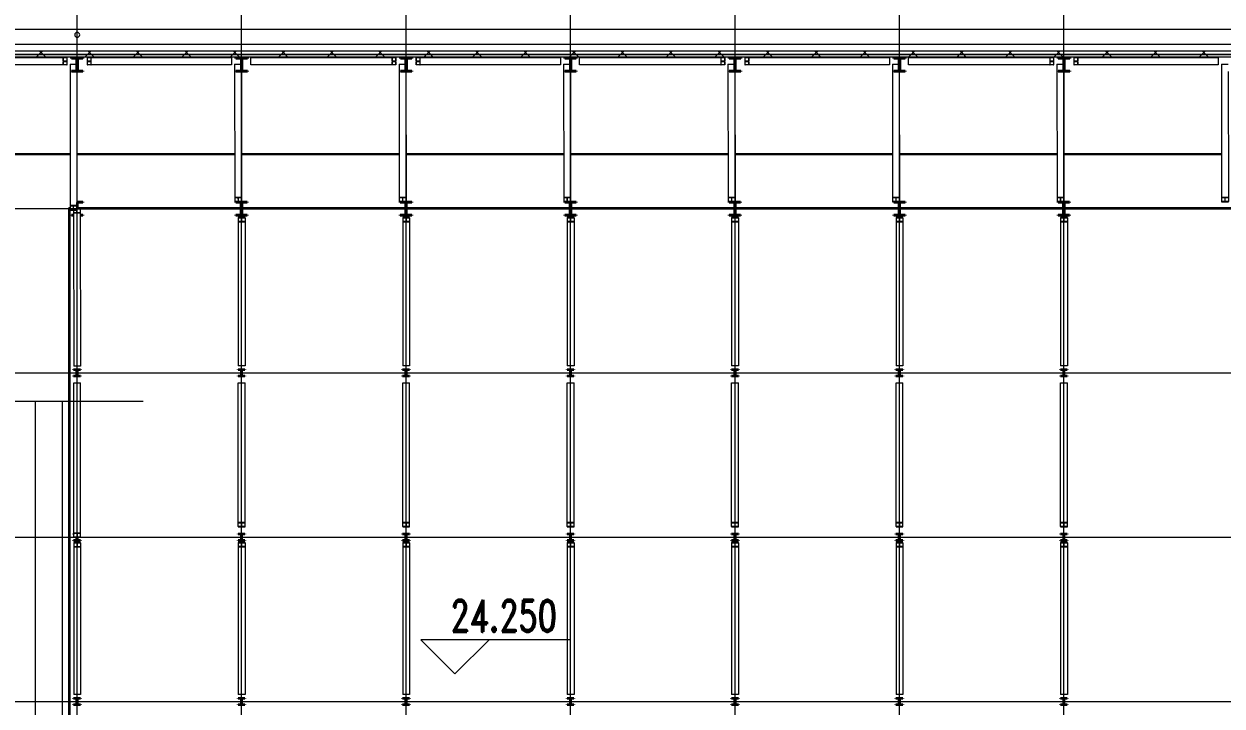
# Model space of a CAD drawing. Header units: millimetres. Extents: x -30000 to 430621, y -31706 to 192400.
# Drawn here: x 184869 to 237321, y 129402 to 159287 of the extents above; entities that cross this region are included whole.
import ezdxf

# ---------------------------------------------------------------- set-up
doc = ezdxf.new("R2010")
doc.units = ezdxf.units.MM
doc.linetypes.add('轴网线', pattern=[22.04, 18.38, -1.83, 0, -1.83])
doc.layers.get('0').update_dxf_attribs({"color": 8})
for name, color, linetype, lineweight in [('A-ANNO-NOTE', 8, 'Continuous', 5), ('A-DETL-GENF', 8, 'Continuous', 18), ('A-FLOR-HRAL', 8, 'Continuous', 5), ('A-WALL', 8, 'Continuous', 5), ('A-WALL-FNSH', 8, 'Continuous', 9), ('A-WALL-PATT', 8, 'Continuous', 9), ('G-IMPT', 8, 'Continuous', 5), ('P-PIPE', 8, 'Continuous', 5), ('S-BEAM', 8, 'Continuous', 5), ('S-COLS', 8, 'Continuous', 5), ('S-GRID', 8, 'Continuous', 9)]:
    doc.layers.add(name, color=color, linetype=linetype, lineweight=lineweight)
doc.styles.add('RomanD_2', font='romand__.ttf', dxfattribs={"width": 0.7, "height": 1400})
pattern_1 = [(45, (-4e-09, 0), (-1060.66, 1060.66), []), (135, (-4e-09, 0), (-1060.66, -1060.66), [])]

# ---------------------------------------------------------------- blocks, each defined once
blk = doc.blocks.new('X-AR-F3-00-W-002_HLP2_rvt-1-LAY-4F-1_500-A')
at = {"layer": 'P-PIPE', "color": 96, "true_color": 0x007f00}
for start, end in [(0, 180), (180, 0)]:
    blk.add_arc((187200, 158811), 110, start, end, dxfattribs=at)
blk = doc.blocks.new('钢_柱_焊接H - H600X500X20X30-659261-LAY-4F-1_500-A')
at = {"layer": 'S-COLS', "lineweight": 15, "true_color": 0xdddddd}
blk.add_hatch(color=254, dxfattribs=at).paths.add_polyline_path([(-250, -300), (250, -300), (250, -270), (10, -270), (10, 270), (250, 270), (250, 300), (-250, 300), (-250, 270), (-10, 270), (-10, -270), (-250, -270)], flags=0)
at = {"layer": 'S-COLS', "color": 8, "lineweight": 35, "true_color": 0x777777}
for p, q in [((-250, 300), (250, 300)), ((-250, 270), (-250, 300)), ((-10, 270), (-250, 270)), ((-10, -270), (-10, 270)), ((10, 270), (10, -270)), ((250, 270), (10, 270)), ((250, 300), (250, 270)), ((-250, -270), (-10, -270)), ((-250, -300), (-250, -270)), ((250, -300), (-250, -300)), ((10, -270), (250, -270)), ((250, -270), (250, -300))]:
    blk.add_line(p, q, dxfattribs=at)
blk = doc.blocks.new('钢_梁_热轧H - HW300X300-658885-LAY-4F-1_500-A')
at = {"layer": 'S-BEAM', "color": 8, "lineweight": 15, "true_color": 0x777777}
for p, q in [((230844, 157800), (230835, 157800)), ((230835, 157800), (230835, 157500)), ((230835, 157500), (230844, 157500)), ((230844, 157668), (230844, 157800)), ((231001, 157800), (230844, 157800)), ((230844, 157500), (230844, 157632)), ((231001, 157500), (230844, 157500)), ((230994, 157655), (230852, 157655)), ((230852, 157645), (230994, 157645)), ((231010, 157800), (231001, 157800)), ((231001, 157800), (231001, 157668)), ((231001, 157632), (231001, 157500)), ((231001, 157500), (231010, 157500)), ((231010, 157500), (231010, 157800)), ((237156, 157800), (231010, 157800)), ((237156, 157500), (231010, 157500)), ((237156, 157800), (237156, 157500))]:
    blk.add_line(p, q, dxfattribs=at)
for centre, start_param, end_param in [((230852, 157668), 1.570796, 3.141593), ((230852, 157632), 0, 1.570796), ((230994, 157668), 3.141593, 4.712389), ((230994, 157632), 4.712389, 6.283185)]:
    blk.add_ellipse(centre, major_axis=(0, 13), ratio=0.581772, start_param=start_param, end_param=end_param, dxfattribs=at)
blk = doc.blocks.new('钢_柱_热轧H - HW300X300-659267-LAY-4F-1_500-A')
at = {"layer": 'S-COLS', "lineweight": 15, "true_color": 0xdddddd}
h = blk.add_hatch(color=254, dxfattribs=at)
h.paths.add_polyline_path([(5, -122), (5, 122), (-5, 122), (-5, -122)], flags=0)
h.paths.add_polyline_path([(9, -131), (5, -122), (-5, -131), (5, -131)], flags=0)
h.paths.add_polyline_path([(-8, -150), (150, -150), (150, -135), (-150, -135), (-145, -150)], flags=0)
h.paths.add_polyline_path([(5, 122), (5, 131), (-5, 129)], flags=0)
h.paths.add_polyline_path([(9, 131), (18, 135), (150, 135), (150, 150), (-150, 150), (-145, 135), (5, 132)], flags=0)
at = {"layer": 'S-COLS', "color": 8, "lineweight": 35, "true_color": 0x777777}
for p, q in [((-150, 150), (150, 150)), ((-150, 135), (-150, 150)), ((-18, 135), (-150, 135)), ((-5, -122), (-5, 122)), ((5, 122), (5, -122)), ((150, 135), (18, 135)), ((150, 150), (150, 135)), ((-150, -135), (-18, -135)), ((-150, -150), (-150, -135)), ((150, -150), (-150, -150)), ((18, -135), (150, -135)), ((150, -135), (150, -150))]:
    blk.add_line(p, q, dxfattribs=at)
for centre, start, end in [((-18, 122), 360, 90), ((18, 122), 90, 180), ((-18, -122), 270, 360), ((18, -122), 180, 270)]:
    blk.add_arc(centre, 13, start, end, dxfattribs=at)
blk = doc.blocks.new('钢_柱_热轧H - HW300X300-V89-LAY-4F-1_500-A')
at = {"layer": 'S-COLS', "lineweight": 15, "true_color": 0xdddddd}
h = blk.add_hatch(color=254, dxfattribs=at)
h.paths.add_polyline_path([(5, -122), (0, -4), (-5, -4), (0, -122)], flags=0)
h.paths.add_polyline_path([(9, -131), (5, -122), (0, -131), (5, -131)], flags=0)
h.paths.add_polyline_path([(-150, -150), (150, -150), (150, -135), (-150, -135)], flags=0)
at = {"layer": 'S-COLS', "color": 8, "lineweight": 35, "true_color": 0x777777}
for p, q in [((-150, 135), (-150, 150)), ((-150, -135), (-18, -135)), ((-150, -150), (-150, -135)), ((150, -150), (-150, -150)), ((-5, -122), (-5, -4)), ((5, -4), (5, -122)), ((18, -135), (150, -135)), ((150, -135), (150, -150))]:
    blk.add_line(p, q, dxfattribs=at)
for centre, start, end in [((-18, -122), 270, 360), ((18, -122), 180, 270)]:
    blk.add_arc(centre, 13, start, end, dxfattribs=at)
blk = doc.blocks.new('钢_柱_热轧H - HW300X300-659268-LAY-4F-1_500-A')
at = {"layer": 'S-COLS', "lineweight": 15, "true_color": 0xdddddd}
h = blk.add_hatch(color=254, dxfattribs=at)
h.paths.add_polyline_path([(5, 122), (5, 131), (-5, 129), (0, 125)], flags=0)
h.paths.add_polyline_path([(5, -122), (0, 122), (-5, 122), (0, -122)], flags=0)
h.paths.add_polyline_path([(9, -131), (5, -122), (0, -131), (5, -131)], flags=0)
h.paths.add_polyline_path([(-150, -150), (150, -150), (150, -135), (-150, -135)], flags=0)
h.paths.add_polyline_path([(9, 131), (18, 135), (150, 135), (150, 150), (-150, 150), (-145, 135), (5, 132)], flags=0)
at = {"layer": 'S-COLS', "color": 8, "lineweight": 35, "true_color": 0x777777}
for p, q in [((-150, 150), (150, 150)), ((-150, 135), (-150, 150)), ((-18, 135), (-150, 135)), ((-5, -122), (-5, 122)), ((5, 122), (5, -122)), ((150, 135), (18, 135)), ((150, 150), (150, 135)), ((-150, -135), (-18, -135)), ((-150, -150), (-150, -135)), ((150, -150), (-150, -150)), ((18, -135), (150, -135)), ((150, -135), (150, -150))]:
    blk.add_line(p, q, dxfattribs=at)
for centre, start, end in [((-18, 122), 360, 90), ((18, 122), 90, 180), ((-18, -122), 270, 360), ((18, -122), 180, 270)]:
    blk.add_arc(centre, 13, start, end, dxfattribs=at)
blk = doc.blocks.new('钢_柱_热轧H - HW300X300-659269-LAY-4F-1_500-A')
at = {"layer": 'S-COLS', "lineweight": 15, "true_color": 0xdddddd}
h = blk.add_hatch(color=254, dxfattribs=at)
h.paths.add_polyline_path([(5, -122), (5, 122), (-5, 122), (-5, -122)], flags=0)
h.paths.add_polyline_path([(9, -131), (5, -122), (-5, -131), (5, -131)], flags=0)
h.paths.add_polyline_path([(-150, -150), (150, -150), (150, -135), (-150, -135), (-150, -150)], flags=0)
h.paths.add_polyline_path([(5, 122), (5, 131), (-5, 129)], flags=0)
h.paths.add_polyline_path([(9, 131), (18, 135), (150, 135), (150, 150), (-150, 150), (-145, 135), (5, 132)], flags=0)
at = {"layer": 'S-COLS', "color": 8, "lineweight": 35, "true_color": 0x777777}
for p, q in [((-150, 150), (150, 150)), ((-150, 135), (-150, 150)), ((-18, 135), (-150, 135)), ((-5, -122), (-5, 122)), ((5, 122), (5, -122)), ((150, 135), (18, 135)), ((150, 150), (150, 135)), ((-150, -135), (-18, -135)), ((-150, -150), (-150, -135)), ((150, -150), (-150, -150)), ((18, -135), (150, -135)), ((150, -135), (150, -150))]:
    blk.add_line(p, q, dxfattribs=at)
for centre, start, end in [((-18, 122), 360, 90), ((18, 122), 90, 180), ((-18, -122), 270, 360), ((18, -122), 180, 270)]:
    blk.add_arc(centre, 13, start, end, dxfattribs=at)
blk = doc.blocks.new('钢_柱_焊接H - H600X500X20X30-V113-LAY-4F-1_500-A')
at = {"layer": 'S-COLS', "lineweight": 15, "true_color": 0xdddddd}
h = blk.add_hatch(color=254, dxfattribs=at)
h.paths.add_polyline_path([(154, -300), (250, -300), (250, -270), (141, -270), (141, -300)], flags=0)
h.paths.add_polyline_path([(-250, -300), (-159, -300), (-160, -270), (-250, -270)], flags=0)
h.paths.add_polyline_path([(-1, 25), (10, 25), (10, 270), (250, 270), (250, 300), (-10, 300), (-5, 25)], flags=0)
at = {"layer": 'S-COLS', "color": 8, "lineweight": 35, "true_color": 0x777777}
for p, q in [((-10, 300), (250, 300)), ((10, 270), (10, 25)), ((250, 270), (10, 270)), ((250, 300), (250, 270)), ((-250, -270), (-159, -270)), ((-250, -300), (-250, -270)), ((-159, -300), (-250, -300)), ((141, -270), (250, -270)), ((250, -300), (141, -300)), ((250, -270), (250, -300))]:
    blk.add_line(p, q, dxfattribs=at)
blk = doc.blocks.new('钢_柱_焊接H - H600X500X20X30-V114-LAY-4F-1_500-A')
at = {"layer": 'S-COLS', "lineweight": 15, "true_color": 0xdddddd}
h = blk.add_hatch(color=254, dxfattribs=at)
h.paths.add_polyline_path([(250, -300), (250, -270), (10, -270), (10, -25), (-10, -25), (-10, -270), (-250, -270), (-250, -300), (155, -300)], flags=0)
h.paths.add_polyline_path([(-1, 25), (10, 25), (10, 270), (250, 270), (250, 300), (-250, 298), (-250, 270), (-10, 270), (-10, 25)], flags=0)
at = {"layer": 'S-COLS', "color": 8, "lineweight": 35, "true_color": 0x777777}
for p, q in [((-250, 270), (-250, 298)), ((-10, 270), (-250, 270)), ((-10, 25), (-10, 270)), ((5, 300), (250, 300)), ((10, 270), (10, 25)), ((250, 270), (10, 270)), ((250, 300), (250, 270)), ((-250, -270), (-10, -270)), ((-250, -300), (-250, -270)), ((250, -300), (-250, -300)), ((-10, -270), (-10, -25)), ((10, -25), (10, -270)), ((10, -270), (250, -270)), ((250, -270), (250, -300))]:
    blk.add_line(p, q, dxfattribs=at)
blk = doc.blocks.new('钢_柱_焊接H - H600X500X20X30-V115-LAY-4F-1_500-A')
at = {"layer": 'S-COLS', "lineweight": 15, "true_color": 0xdddddd}
h = blk.add_hatch(color=254, dxfattribs=at)
h.paths.add_polyline_path([(-145, -300), (250, -300), (250, -270), (10, -270), (10, -25), (-10, -25), (-10, -270), (-250, -270), (-250, -300)], flags=0)
h.paths.add_polyline_path([(-10, 25), (10, 25), (10, 270), (250, 270), (250, 300), (-250, 298), (-250, 270), (-10, 270)], flags=0)
at = {"layer": 'S-COLS', "color": 8, "lineweight": 35, "true_color": 0x777777}
for p, q in [((-250, 270), (-250, 298)), ((-10, 270), (-250, 270)), ((-10, 25), (-10, 270)), ((5, 300), (250, 300)), ((10, 270), (10, 25)), ((250, 270), (10, 270)), ((250, 300), (250, 270)), ((-250, -270), (-10, -270)), ((-250, -300), (-250, -270)), ((250, -300), (-250, -300)), ((-10, -270), (-10, -25)), ((10, -25), (10, -270)), ((10, -270), (250, -270)), ((250, -270), (250, -300))]:
    blk.add_line(p, q, dxfattribs=at)
blk = doc.blocks.new('钢_柱_焊接H - H600X500X20X30-V116-LAY-4F-1_500-A')
at = {"layer": 'S-COLS', "lineweight": 15, "true_color": 0xdddddd}
h = blk.add_hatch(color=254, dxfattribs=at)
h.paths.add_polyline_path([(-145, -300), (250, -300), (250, -270), (10, -270), (10, -25), (-10, -25), (-10, -270), (-250, -270), (-250, -300)], flags=0)
h.paths.add_polyline_path([(-10, 25), (10, 25), (10, 270), (250, 270), (250, 300), (-250, 298), (-250, 270), (-10, 270)], flags=0)
at = {"layer": 'S-COLS', "color": 8, "lineweight": 35, "true_color": 0x777777}
for p, q in [((-250, 270), (-250, 298)), ((-10, 270), (-250, 270)), ((-10, 25), (-10, 270)), ((5, 300), (250, 300)), ((10, 270), (10, 25)), ((250, 270), (10, 270)), ((250, 300), (250, 270)), ((-250, -270), (-10, -270)), ((-250, -300), (-250, -270)), ((250, -300), (-250, -300)), ((-10, -270), (-10, -25)), ((10, -25), (10, -270)), ((10, -270), (250, -270)), ((250, -270), (250, -300))]:
    blk.add_line(p, q, dxfattribs=at)
blk = doc.blocks.new('钢_柱_焊接H - H600X500X20X30-V117-LAY-4F-1_500-A')
at = {"layer": 'S-COLS', "lineweight": 15, "true_color": 0xdddddd}
h = blk.add_hatch(color=254, dxfattribs=at)
h.paths.add_polyline_path([(250, -300), (250, -270), (10, -270), (10, -25), (-10, -25), (-10, -270), (-250, -270), (-250, -300), (155, -300)], flags=0)
h.paths.add_polyline_path([(-1, 25), (10, 25), (10, 270), (250, 270), (250, 300), (-250, 298), (-250, 270), (-10, 270), (-10, 25)], flags=0)
at = {"layer": 'S-COLS', "color": 8, "lineweight": 35, "true_color": 0x777777}
for p, q in [((-250, 270), (-250, 298)), ((-10, 270), (-250, 270)), ((-10, 25), (-10, 270)), ((5, 300), (250, 300)), ((10, 270), (10, 25)), ((250, 270), (10, 270)), ((250, 300), (250, 270)), ((-250, -270), (-10, -270)), ((-250, -300), (-250, -270)), ((250, -300), (-250, -300)), ((-10, -270), (-10, -25)), ((10, -25), (10, -270)), ((10, -270), (250, -270)), ((250, -270), (250, -300))]:
    blk.add_line(p, q, dxfattribs=at)
blk = doc.blocks.new('钢_柱_焊接H - H600X500X20X30-V118-LAY-4F-1_500-A')
at = {"layer": 'S-COLS', "lineweight": 15, "true_color": 0xdddddd}
h = blk.add_hatch(color=254, dxfattribs=at)
h.paths.add_polyline_path([(0, -300), (250, -300), (250, -270), (10, -270), (10, -25), (-10, -25), (-10, -270), (-250, -270), (-250, -300), (-145, -300)], flags=0)
h.paths.add_polyline_path([(-10, 25), (10, 25), (10, 270), (250, 270), (250, 300), (-250, 298), (-250, 270), (-10, 270)], flags=0)
at = {"layer": 'S-COLS', "color": 8, "lineweight": 35, "true_color": 0x777777}
for p, q in [((-250, 270), (-250, 298)), ((-10, 270), (-250, 270)), ((-10, 25), (-10, 270)), ((5, 300), (250, 300)), ((10, 270), (10, 25)), ((250, 270), (10, 270)), ((250, 300), (250, 270)), ((-250, -270), (-10, -270)), ((-250, -300), (-250, -270)), ((250, -300), (-250, -300)), ((-10, -270), (-10, -25)), ((10, -25), (10, -270)), ((10, -270), (250, -270)), ((250, -270), (250, -300))]:
    blk.add_line(p, q, dxfattribs=at)
blk = doc.blocks.new('钢_柱_焊接H - H600X500X20X30-V119-LAY-4F-1_500-A')
at = {"layer": 'S-COLS', "lineweight": 15, "true_color": 0xdddddd}
h = blk.add_hatch(color=254, dxfattribs=at)
h.paths.add_polyline_path([(-145, -300), (250, -300), (250, -270), (10, -270), (10, -25), (-10, -25), (-10, -270), (-250, -270), (-250, -300)], flags=0)
h.paths.add_polyline_path([(-10, 25), (10, 25), (10, 270), (250, 270), (250, 300), (-250, 298), (-250, 270), (-10, 270)], flags=0)
at = {"layer": 'S-COLS', "color": 8, "lineweight": 35, "true_color": 0x777777}
for p, q in [((-250, 270), (-250, 298)), ((-10, 270), (-250, 270)), ((-10, 25), (-10, 270)), ((5, 300), (250, 300)), ((10, 270), (10, 25)), ((250, 270), (10, 270)), ((250, 300), (250, 270)), ((-250, -270), (-10, -270)), ((-250, -300), (-250, -270)), ((250, -300), (-250, -300)), ((-10, -270), (-10, -25)), ((10, -25), (10, -270)), ((10, -270), (250, -270)), ((250, -270), (250, -300))]:
    blk.add_line(p, q, dxfattribs=at)
blk = doc.blocks.new('钢_梁_焊接H - H300X300X10X15-658919-LAY-4F-1_500-A')
at = {"layer": 'S-BEAM', "color": 8, "lineweight": 15, "true_color": 0x777777}
for p, q in [((187050, 143566), (187350, 143566)), ((187050, 136984), (187050, 143566)), ((187350, 136984), (187350, 143566)), ((187350, 136984), (187050, 136984)), ((187050, 136984), (187050, 136974)), ((187050, 136974), (187195, 136974)), ((187050, 136805), (187050, 136974)), ((187195, 136974), (187195, 136805)), ((187205, 136805), (187205, 136974)), ((187205, 136974), (187350, 136974)), ((187350, 136974), (187350, 136984)), ((187350, 136805), (187350, 136974)), ((187195, 136805), (187050, 136805)), ((187050, 136805), (187050, 136796)), ((187050, 136796), (187350, 136796)), ((187350, 136805), (187205, 136805)), ((187350, 136796), (187350, 136805))]:
    blk.add_line(p, q, dxfattribs=at)
blk = doc.blocks.new('钢_梁_焊接H - H300X300X10X15-658920-LAY-4F-1_500-A')
at = {"layer": 'S-BEAM', "color": 8, "lineweight": 15, "true_color": 0x777777}
for p, q in [((187035, 151133), (187035, 151016)), ((187180, 151143), (187180, 151016)), ((187335, 151189), (187185, 151189)), ((187190, 151016), (187190, 151180)), ((187190, 151180), (187335, 151180)), ((187335, 151180), (187335, 151189)), ((187335, 151180), (187335, 151017)), ((187180, 151016), (187035, 151016)), ((187035, 151016), (187035, 151007)), ((187035, 151007), (187335, 151008)), ((187035, 151007), (187049, 144297)), ((187335, 151017), (187190, 151016)), ((187335, 151008), (187335, 151017)), ((187335, 151008), (187349, 144297)), ((187349, 144297), (187049, 144297))]:
    blk.add_line(p, q, dxfattribs=at)
blk = doc.blocks.new('钢_梁_焊接H - H300X300X10X15-658921-LAY-4F-1_500-A')
at = {"layer": 'S-BEAM', "color": 8, "lineweight": 15, "true_color": 0x777777}
for p, q in [((187350, 136562), (187050, 136562)), ((187050, 136562), (187050, 136552)), ((187050, 136552), (187195, 136552)), ((187050, 136552), (187050, 136383)), ((187195, 136383), (187050, 136383)), ((187050, 136383), (187050, 136373)), ((187195, 136552), (187195, 136383)), ((187205, 136383), (187205, 136552)), ((187205, 136552), (187350, 136552)), ((187350, 136383), (187205, 136383)), ((187350, 136552), (187350, 136562)), ((187350, 136552), (187350, 136383)), ((187350, 136373), (187350, 136383)), ((187050, 136373), (187350, 136373)), ((187050, 136373), (187050, 129904)), ((187350, 136373), (187350, 129904)), ((187350, 129904), (187050, 129904))]:
    blk.add_line(p, q, dxfattribs=at)
blk = doc.blocks.new('钢_梁_焊接H - H300X300X10X15-658892-LAY-4F-1_500-A')
at = {"layer": 'S-BEAM', "color": 8, "lineweight": 15, "true_color": 0x777777}
for p, q in [((14250, 143565), (14550, 143565)), ((14250, 137446), (14250, 143565)), ((14550, 137446), (14550, 143565)), ((14550, 137446), (14250, 137446)), ((14250, 137446), (14250, 137436)), ((14250, 137436), (14395, 137436)), ((14250, 137267), (14250, 137436)), ((14395, 137436), (14395, 137267)), ((14405, 137267), (14405, 137436)), ((14405, 137436), (14550, 137436)), ((14550, 137436), (14550, 137446)), ((14550, 137267), (14550, 137436)), ((14395, 137267), (14250, 137267)), ((14250, 137267), (14250, 137258)), ((14250, 137258), (14550, 137258)), ((14550, 137267), (14405, 137267)), ((14550, 137258), (14550, 137267))]:
    blk.add_line(p, q, dxfattribs=at)
blk = doc.blocks.new('钢_梁_焊接H - H300X300X10X15-658893-LAY-4F-1_500-A')
at = {"layer": 'S-BEAM', "color": 8, "lineweight": 15, "true_color": 0x777777}
for p, q in [((14550, 150800), (14250, 150800)), ((14250, 150800), (14250, 150791)), ((14250, 150791), (14395, 150791)), ((14250, 150791), (14250, 150630)), ((14395, 150630), (14250, 150630)), ((14250, 150630), (14250, 150621)), ((14250, 150621), (14550, 150621)), ((14250, 150621), (14250, 144310)), ((14395, 150791), (14395, 150630)), ((14405, 150630), (14405, 150791)), ((14405, 150791), (14550, 150791)), ((14550, 150630), (14405, 150630)), ((14550, 150791), (14550, 150800)), ((14550, 150791), (14550, 150630)), ((14550, 150621), (14550, 150630)), ((14550, 150621), (14550, 144310)), ((14550, 144310), (14250, 144310))]:
    blk.add_line(p, q, dxfattribs=at)
blk = doc.blocks.new('钢_梁_焊接H - H300X300X10X15-658894-LAY-4F-1_500-A')
at = {"layer": 'S-BEAM', "color": 8, "lineweight": 15, "true_color": 0x777777}
for p, q in [((14550, 136567), (14250, 136567)), ((14250, 136567), (14250, 136558)), ((14250, 136558), (14395, 136558)), ((14250, 136558), (14250, 136389)), ((14395, 136389), (14250, 136389)), ((14250, 136389), (14250, 136379)), ((14250, 136379), (14550, 136379)), ((14250, 136379), (14250, 129906)), ((14395, 136558), (14395, 136389)), ((14405, 136389), (14405, 136558)), ((14405, 136558), (14550, 136558)), ((14550, 136389), (14405, 136389)), ((14550, 136558), (14550, 136567)), ((14550, 136558), (14550, 136389)), ((14550, 136379), (14550, 136389)), ((14550, 136379), (14550, 129906)), ((14550, 129906), (14250, 129906))]:
    blk.add_line(p, q, dxfattribs=at)
blk = doc.blocks.new('钢_梁_焊接H - H300X300X10X15-V368-LAY-4F-1_500-A')
at = {"layer": 'S-BEAM', "color": 8, "lineweight": 15, "true_color": 0x777777}
for p, q in [((186890, 157525), (186885, 151326)), ((186890, 157525), (187190, 157525)), ((187190, 157525), (187190, 157230)), ((187190, 157200), (187185, 151326)), ((187185, 151326), (186885, 151326)), ((186885, 151326), (186885, 151316)), ((186885, 151316), (187030, 151316)), ((186885, 151316), (186885, 151143)), ((187030, 151143), (186885, 151143)), ((186885, 151143), (186885, 151133)), ((186885, 151133), (187180, 151133)), ((187030, 151316), (187030, 151143)), ((187040, 151143), (187040, 151316)), ((187040, 151316), (187185, 151316)), ((187185, 151142), (187040, 151143)), ((187185, 151316), (187185, 151326)), ((187185, 151316), (187185, 151142))]:
    blk.add_line(p, q, dxfattribs=at)
blk = doc.blocks.new('钢_梁_焊接H - H300X300X10X15-V363-LAY-4F-1_500-A')
at = {"layer": 'S-BEAM', "color": 8, "lineweight": 15, "true_color": 0x777777}
for p, q in [((35690, 157522), (35990, 157522)), ((35690, 157522), (35699, 151688)), ((35991, 157200), (35999, 151689)), ((35999, 151689), (35699, 151688)), ((35699, 151688), (35699, 151679)), ((35699, 151679), (35844, 151679)), ((35699, 151679), (35700, 151507)), ((35844, 151679), (35845, 151508)), ((35855, 151508), (35854, 151679)), ((35854, 151679), (35999, 151679)), ((35999, 151679), (35999, 151689)), ((35999, 151679), (36000, 151508)), ((35845, 151508), (35700, 151507)), ((35700, 151507), (35700, 151498)), ((35700, 151498), (36000, 151498)), ((36000, 151508), (35855, 151508)), ((36000, 151498), (36000, 151508))]:
    blk.add_line(p, q, dxfattribs=at)
blk = doc.blocks.new('钢_梁_焊接H - H300X300X10X15-V364-LAY-4F-1_500-A')
at = {"layer": 'S-BEAM', "color": 8, "lineweight": 15, "true_color": 0x777777}
for p, q in [((42890, 157522), (43190, 157522)), ((42890, 157522), (42899, 151688)), ((43191, 157200), (43199, 151689)), ((43199, 151689), (42899, 151688)), ((42899, 151688), (42899, 151679)), ((42899, 151679), (43044, 151679)), ((42899, 151679), (42900, 151507)), ((43044, 151679), (43045, 151508)), ((43055, 151508), (43054, 151679)), ((43054, 151679), (43199, 151679)), ((43199, 151679), (43199, 151689)), ((43199, 151679), (43200, 151508)), ((43045, 151508), (42900, 151507)), ((42900, 151507), (42900, 151498)), ((42900, 151498), (43200, 151498)), ((43200, 151508), (43055, 151508)), ((43200, 151498), (43200, 151508))]:
    blk.add_line(p, q, dxfattribs=at)
blk = doc.blocks.new('钢_梁_焊接H - H300X300X10X15-V365-LAY-4F-1_500-A')
at = {"layer": 'S-BEAM', "color": 8, "lineweight": 15, "true_color": 0x777777}
for p, q in [((50090, 157522), (50390, 157522)), ((50090, 157522), (50099, 151688)), ((50391, 157200), (50399, 151689)), ((50399, 151689), (50099, 151688)), ((50099, 151688), (50099, 151679)), ((50099, 151679), (50244, 151679)), ((50099, 151679), (50100, 151507)), ((50244, 151679), (50245, 151508)), ((50255, 151508), (50254, 151679)), ((50254, 151679), (50399, 151679)), ((50399, 151679), (50399, 151689)), ((50399, 151679), (50400, 151508)), ((50245, 151508), (50100, 151507)), ((50100, 151507), (50100, 151498)), ((50100, 151498), (50400, 151498)), ((50400, 151508), (50255, 151508)), ((50400, 151498), (50400, 151508))]:
    blk.add_line(p, q, dxfattribs=at)
blk = doc.blocks.new('钢_梁_焊接H - H300X300X10X15-V366-LAY-4F-1_500-A')
at = {"layer": 'S-BEAM', "color": 8, "lineweight": 15, "true_color": 0x777777}
for p, q in [((57290, 157522), (57590, 157522)), ((57290, 157522), (57299, 151688)), ((57591, 157200), (57599, 151689)), ((57599, 151689), (57299, 151688)), ((57299, 151688), (57299, 151679)), ((57299, 151679), (57444, 151679)), ((57299, 151679), (57300, 151507)), ((57444, 151679), (57445, 151508)), ((57455, 151508), (57454, 151679)), ((57454, 151679), (57599, 151679)), ((57599, 151679), (57599, 151689)), ((57599, 151679), (57600, 151508)), ((57445, 151508), (57300, 151507)), ((57300, 151507), (57300, 151498)), ((57300, 151498), (57600, 151498)), ((57600, 151508), (57455, 151508)), ((57600, 151498), (57600, 151508))]:
    blk.add_line(p, q, dxfattribs=at)
blk = doc.blocks.new('钢_梁_焊接H - H300X300X10X15-659056-LAY-4F-1_500-A')
at = {"layer": 'S-BEAM', "color": 8, "lineweight": 15, "true_color": 0x777777}
for p, q in [((14090, 157522), (14390, 157522)), ((14090, 157522), (14099, 151688)), ((14391, 157200), (14399, 151689)), ((14399, 151689), (14099, 151688)), ((14099, 151688), (14099, 151679)), ((14099, 151679), (14244, 151679)), ((14099, 151679), (14100, 151507)), ((14244, 151679), (14245, 151508)), ((14255, 151508), (14254, 151679)), ((14254, 151679), (14399, 151679)), ((14399, 151679), (14399, 151689)), ((14399, 151679), (14400, 151508)), ((14245, 151508), (14100, 151507)), ((14100, 151507), (14100, 151498)), ((14100, 151498), (14400, 151498)), ((14400, 151508), (14255, 151508)), ((14400, 151498), (14400, 151508))]:
    blk.add_line(p, q, dxfattribs=at)
blk = doc.blocks.new('钢_梁_焊接H - H300X300X10X15-V361-LAY-4F-1_500-A')
at = {"layer": 'S-BEAM', "color": 8, "lineweight": 15, "true_color": 0x777777}
for p, q in [((21290, 157522), (21590, 157522)), ((21290, 157522), (21299, 151688)), ((21591, 157200), (21599, 151689)), ((21599, 151689), (21299, 151688)), ((21299, 151688), (21299, 151679)), ((21299, 151679), (21444, 151679)), ((21299, 151679), (21300, 151507)), ((21444, 151679), (21445, 151508)), ((21455, 151508), (21454, 151679)), ((21454, 151679), (21599, 151679)), ((21599, 151679), (21599, 151689)), ((21599, 151679), (21600, 151508)), ((21445, 151508), (21300, 151507)), ((21300, 151507), (21300, 151498)), ((21300, 151498), (21600, 151498)), ((21600, 151508), (21455, 151508)), ((21600, 151498), (21600, 151508))]:
    blk.add_line(p, q, dxfattribs=at)
blk = doc.blocks.new('钢_梁_热轧H - HW300X300-659057-LAY-4F-1_500-A')
at = {"layer": 'S-BEAM', "color": 8, "lineweight": 15, "true_color": 0x777777}
for p, q in [((194796, 157500), (194796, 157800)), ((200982, 157800), (194796, 157800)), ((200982, 157500), (194796, 157500)), ((200991, 157800), (200982, 157800)), ((200982, 157800), (200982, 157500)), ((200982, 157500), (200991, 157500)), ((200991, 157668), (200991, 157800)), ((201148, 157800), (200991, 157800)), ((200991, 157500), (200991, 157632)), ((201148, 157500), (200991, 157500)), ((201140, 157655), (200998, 157655)), ((200998, 157645), (201140, 157645)), ((201156, 157800), (201148, 157800)), ((201148, 157800), (201148, 157668)), ((201148, 157632), (201148, 157500)), ((201148, 157500), (201156, 157500)), ((201156, 157500), (201156, 157800))]:
    blk.add_line(p, q, dxfattribs=at)
for centre, start_param, end_param in [((200998, 157668), 1.570796, 3.141593), ((200998, 157632), 0, 1.570796), ((201140, 157668), 3.141593, 4.712389), ((201140, 157632), 4.712389, 6.283185)]:
    blk.add_ellipse(centre, major_axis=(0, 13), ratio=0.581772, start_param=start_param, end_param=end_param, dxfattribs=at)
blk = doc.blocks.new('钢_梁_热轧H - HW300X300-659058-LAY-4F-1_500-A')
at = {"layer": 'S-BEAM', "color": 8, "lineweight": 15, "true_color": 0x777777}
for p, q in [((180396, 157500), (180396, 157800)), ((186582, 157800), (180396, 157800)), ((186582, 157500), (180396, 157500)), ((186591, 157800), (186582, 157800)), ((186582, 157800), (186582, 157500)), ((186582, 157500), (186591, 157500)), ((186591, 157668), (186591, 157800)), ((186748, 157800), (186591, 157800)), ((186591, 157500), (186591, 157632)), ((186748, 157500), (186591, 157500)), ((186740, 157655), (186598, 157655)), ((186598, 157645), (186740, 157645)), ((186756, 157800), (186748, 157800)), ((186748, 157800), (186748, 157668)), ((186748, 157632), (186748, 157500)), ((186748, 157500), (186756, 157500)), ((186756, 157500), (186756, 157800))]:
    blk.add_line(p, q, dxfattribs=at)
for centre, start_param, end_param in [((186598, 157668), 1.570796, 3.141593), ((186598, 157632), 0, 1.570796), ((186740, 157668), 3.141593, 4.712389), ((186740, 157632), 4.712389, 6.283185)]:
    blk.add_ellipse(centre, major_axis=(0, 13), ratio=0.581772, start_param=start_param, end_param=end_param, dxfattribs=at)
blk = doc.blocks.new('钢_梁_热轧H - HW300X300-659071-LAY-4F-1_500-A')
at = {"layer": 'S-BEAM', "color": 8, "lineweight": 15, "true_color": 0x777777}
for p, q in [((223596, 157500), (223596, 157800)), ((229782, 157800), (223596, 157800)), ((229782, 157500), (223596, 157500)), ((229791, 157800), (229782, 157800)), ((229782, 157800), (229782, 157500)), ((229782, 157500), (229791, 157500)), ((229791, 157668), (229791, 157800)), ((229948, 157800), (229791, 157800)), ((229791, 157500), (229791, 157632)), ((229948, 157500), (229791, 157500)), ((229940, 157655), (229798, 157655)), ((229798, 157645), (229940, 157645)), ((229956, 157800), (229948, 157800)), ((229948, 157800), (229948, 157668)), ((229948, 157632), (229948, 157500)), ((229948, 157500), (229956, 157500)), ((229956, 157500), (229956, 157800))]:
    blk.add_line(p, q, dxfattribs=at)
for centre, start_param, end_param in [((229798, 157668), 1.570796, 3.141593), ((229798, 157632), 0, 1.570796), ((229940, 157668), 3.141593, 4.712389), ((229940, 157632), 4.712389, 6.283185)]:
    blk.add_ellipse(centre, major_axis=(0, 13), ratio=0.581772, start_param=start_param, end_param=end_param, dxfattribs=at)
blk = doc.blocks.new('钢_梁_热轧H - HW300X300-659072-LAY-4F-1_500-A')
at = {"layer": 'S-BEAM', "color": 8, "lineweight": 15, "true_color": 0x777777}
for p, q in [((209196, 157500), (209196, 157800)), ((215382, 157800), (209196, 157800)), ((215382, 157500), (209196, 157500)), ((215391, 157800), (215382, 157800)), ((215382, 157800), (215382, 157500)), ((215382, 157500), (215391, 157500)), ((215391, 157668), (215391, 157800)), ((215548, 157800), (215391, 157800)), ((215391, 157500), (215391, 157632)), ((215548, 157500), (215391, 157500)), ((215540, 157655), (215398, 157655)), ((215398, 157645), (215540, 157645)), ((215556, 157800), (215548, 157800)), ((215548, 157800), (215548, 157668)), ((215548, 157632), (215548, 157500)), ((215548, 157500), (215556, 157500)), ((215556, 157500), (215556, 157800))]:
    blk.add_line(p, q, dxfattribs=at)
for centre, start_param, end_param in [((215398, 157668), 1.570796, 3.141593), ((215398, 157632), 0, 1.570796), ((215540, 157668), 3.141593, 4.712389), ((215540, 157632), 4.712389, 6.283185)]:
    blk.add_ellipse(centre, major_axis=(0, 13), ratio=0.581772, start_param=start_param, end_param=end_param, dxfattribs=at)
blk = doc.blocks.new('钢_梁_热轧H - HW300X300-659073-LAY-4F-1_500-A')
at = {"layer": 'S-BEAM', "color": 8, "lineweight": 15, "true_color": 0x777777}
for p, q in [((216444, 157800), (216435, 157800)), ((216435, 157800), (216435, 157500)), ((216435, 157500), (216444, 157500)), ((216444, 157668), (216444, 157800)), ((216601, 157800), (216444, 157800)), ((216444, 157500), (216444, 157632)), ((216601, 157500), (216444, 157500)), ((216594, 157655), (216452, 157655)), ((216452, 157645), (216594, 157645)), ((216610, 157800), (216601, 157800)), ((216601, 157800), (216601, 157668)), ((216601, 157632), (216601, 157500)), ((216601, 157500), (216610, 157500)), ((216610, 157500), (216610, 157800)), ((222756, 157800), (216610, 157800)), ((222756, 157500), (216610, 157500)), ((222756, 157800), (222756, 157500))]:
    blk.add_line(p, q, dxfattribs=at)
for centre, start_param, end_param in [((216452, 157668), 1.570796, 3.141593), ((216452, 157632), 0, 1.570796), ((216594, 157668), 3.141593, 4.712389), ((216594, 157632), 4.712389, 6.283185)]:
    blk.add_ellipse(centre, major_axis=(0, 13), ratio=0.581772, start_param=start_param, end_param=end_param, dxfattribs=at)
blk = doc.blocks.new('钢_梁_热轧H - HW300X300-659074-LAY-4F-1_500-A')
at = {"layer": 'S-BEAM', "color": 8, "lineweight": 15, "true_color": 0x777777}
for p, q in [((187644, 157800), (187635, 157800)), ((187635, 157800), (187635, 157500)), ((187635, 157500), (187644, 157500)), ((187644, 157668), (187644, 157800)), ((187801, 157800), (187644, 157800)), ((187644, 157500), (187644, 157632)), ((187801, 157500), (187644, 157500)), ((187794, 157655), (187652, 157655)), ((187652, 157645), (187794, 157645)), ((187810, 157800), (187801, 157800)), ((187801, 157800), (187801, 157668)), ((187801, 157632), (187801, 157500)), ((187801, 157500), (187810, 157500)), ((187810, 157500), (187810, 157800)), ((193956, 157800), (187810, 157800)), ((193956, 157500), (187810, 157500)), ((193956, 157800), (193956, 157500))]:
    blk.add_line(p, q, dxfattribs=at)
for centre, start_param, end_param in [((187652, 157668), 1.570796, 3.141593), ((187652, 157632), 0, 1.570796), ((187794, 157668), 3.141593, 4.712389), ((187794, 157632), 4.712389, 6.283185)]:
    blk.add_ellipse(centre, major_axis=(0, 13), ratio=0.581772, start_param=start_param, end_param=end_param, dxfattribs=at)
blk = doc.blocks.new('钢_梁_焊接H - H300X300X10X15-V362-LAY-4F-1_500-A')
at = {"layer": 'S-BEAM', "color": 8, "lineweight": 15, "true_color": 0x777777}
for p, q in [((28490, 157522), (28790, 157522)), ((28490, 157522), (28499, 151688)), ((28791, 157200), (28799, 151689)), ((28799, 151689), (28499, 151688)), ((28499, 151688), (28499, 151679)), ((28499, 151679), (28644, 151679)), ((28499, 151679), (28500, 151507)), ((28644, 151679), (28645, 151508)), ((28655, 151508), (28654, 151679)), ((28654, 151679), (28799, 151679)), ((28799, 151679), (28799, 151689)), ((28799, 151679), (28800, 151508)), ((28645, 151508), (28500, 151507)), ((28500, 151507), (28500, 151498)), ((28500, 151498), (28800, 151498)), ((28800, 151508), (28655, 151508)), ((28800, 151498), (28800, 151508))]:
    blk.add_line(p, q, dxfattribs=at)
blk = doc.blocks.new('X-ST-F3-04-C-002_HLP2_rvt-1-LAY-4F-1_500-A')
at = {"color": 8, "lineweight": 15, "true_color": 0x777777}
for name, p in [('钢_梁_热轧H - HW300X300-659058-LAY-4F-1_500-A', (0, 0)), ('钢_梁_焊接H - H300X300X10X15-V368-LAY-4F-1_500-A', (0, 0)), ('钢_柱_焊接H - H600X500X20X30-659261-LAY-4F-1_500-A', (187200, 157500)), ('钢_梁_热轧H - HW300X300-659074-LAY-4F-1_500-A', (0, 0)), ('钢_柱_焊接H - H600X500X20X30-659261-LAY-4F-1_500-A', (194400, 157500)), ('钢_梁_热轧H - HW300X300-659057-LAY-4F-1_500-A', (0, 0)), ('钢_柱_焊接H - H600X500X20X30-659261-LAY-4F-1_500-A', (201600, 157500)), ('钢_梁_热轧H - HW300X300-658885-LAY-4F-1_500-A', (-28800, 0)), ('钢_柱_焊接H - H600X500X20X30-659261-LAY-4F-1_500-A', (208800, 157500)), ('钢_梁_热轧H - HW300X300-659072-LAY-4F-1_500-A', (0, 0)), ('钢_柱_焊接H - H600X500X20X30-659261-LAY-4F-1_500-A', (216000, 157500)), ('钢_梁_热轧H - HW300X300-659073-LAY-4F-1_500-A', (0, 0)), ('钢_梁_焊接H - H300X300X10X15-659056-LAY-4F-1_500-A', (208800, 0)), ('钢_柱_焊接H - H600X500X20X30-659261-LAY-4F-1_500-A', (223200, 157500)), ('钢_梁_热轧H - HW300X300-659071-LAY-4F-1_500-A', (0, 0)), ('钢_梁_焊接H - H300X300X10X15-V361-LAY-4F-1_500-A', (208800, 0)), ('钢_柱_焊接H - H600X500X20X30-659261-LAY-4F-1_500-A', (230400, 157500)), ('钢_梁_热轧H - HW300X300-658885-LAY-4F-1_500-A', (0, 0)), ('钢_梁_焊接H - H300X300X10X15-V362-LAY-4F-1_500-A', (208800, 0)), ('钢_柱_焊接H - H600X500X20X30-V113-LAY-4F-1_500-A', (187195, 151200)), ('钢_梁_焊接H - H300X300X10X15-658920-LAY-4F-1_500-A', (0, 0)), ('钢_柱_焊接H - H600X500X20X30-V114-LAY-4F-1_500-A', (194395, 151200)), ('钢_柱_焊接H - H600X500X20X30-V115-LAY-4F-1_500-A', (201595, 151200)), ('钢_柱_焊接H - H600X500X20X30-V116-LAY-4F-1_500-A', (208795, 151200)), ('钢_柱_焊接H - H600X500X20X30-V117-LAY-4F-1_500-A', (215995, 151200)), ('钢_柱_焊接H - H600X500X20X30-V118-LAY-4F-1_500-A', (223195, 151200)), ('钢_柱_焊接H - H600X500X20X30-V119-LAY-4F-1_500-A', (230395, 151200)), ('钢_梁_焊接H - H300X300X10X15-658893-LAY-4F-1_500-A', (180000, 0)), ('钢_梁_焊接H - H300X300X10X15-658893-LAY-4F-1_500-A', (187200, 0)), ('钢_梁_焊接H - H300X300X10X15-658893-LAY-4F-1_500-A', (194400, 0)), ('钢_梁_焊接H - H300X300X10X15-658893-LAY-4F-1_500-A', (201600, 0)), ('钢_梁_焊接H - H300X300X10X15-658893-LAY-4F-1_500-A', (208800, 0)), ('钢_梁_焊接H - H300X300X10X15-658893-LAY-4F-1_500-A', (216000, 0)), ('钢_柱_热轧H - HW300X300-659269-LAY-4F-1_500-A', (187195, 144000)), ('钢_柱_热轧H - HW300X300-659269-LAY-4F-1_500-A', (194395, 144000)), ('钢_柱_热轧H - HW300X300-659269-LAY-4F-1_500-A', (201595, 144000)), ('钢_柱_热轧H - HW300X300-659269-LAY-4F-1_500-A', (208795, 144000)), ('钢_柱_热轧H - HW300X300-659269-LAY-4F-1_500-A', (215995, 144000)), ('钢_柱_热轧H - HW300X300-659269-LAY-4F-1_500-A', (223195, 144000)), ('钢_柱_热轧H - HW300X300-659269-LAY-4F-1_500-A', (230395, 144000)), ('钢_梁_焊接H - H300X300X10X15-658919-LAY-4F-1_500-A', (0, 0)), ('钢_梁_焊接H - H300X300X10X15-658892-LAY-4F-1_500-A', (180000, 0)), ('钢_梁_焊接H - H300X300X10X15-658892-LAY-4F-1_500-A', (187200, 0)), ('钢_梁_焊接H - H300X300X10X15-658892-LAY-4F-1_500-A', (194400, 0)), ('钢_梁_焊接H - H300X300X10X15-658892-LAY-4F-1_500-A', (201600, 0)), ('钢_梁_焊接H - H300X300X10X15-658892-LAY-4F-1_500-A', (208800, 0)), ('钢_梁_焊接H - H300X300X10X15-658892-LAY-4F-1_500-A', (216000, 0)), ('钢_柱_热轧H - HW300X300-V89-LAY-4F-1_500-A', (187195, 136800)), ('钢_柱_热轧H - HW300X300-659268-LAY-4F-1_500-A', (194395, 136800)), ('钢_柱_热轧H - HW300X300-659268-LAY-4F-1_500-A', (201595, 136800)), ('钢_柱_热轧H - HW300X300-659268-LAY-4F-1_500-A', (208795, 136800)), ('钢_柱_热轧H - HW300X300-659268-LAY-4F-1_500-A', (215995, 136800)), ('钢_柱_热轧H - HW300X300-659268-LAY-4F-1_500-A', (223195, 136800)), ('钢_柱_热轧H - HW300X300-659268-LAY-4F-1_500-A', (230395, 136800)), ('钢_梁_焊接H - H300X300X10X15-658921-LAY-4F-1_500-A', (0, 0)), ('钢_梁_焊接H - H300X300X10X15-658894-LAY-4F-1_500-A', (180000, 0)), ('钢_梁_焊接H - H300X300X10X15-658894-LAY-4F-1_500-A', (187200, 0)), ('钢_梁_焊接H - H300X300X10X15-658894-LAY-4F-1_500-A', (194400, 0)), ('钢_梁_焊接H - H300X300X10X15-658894-LAY-4F-1_500-A', (201600, 0)), ('钢_梁_焊接H - H300X300X10X15-658894-LAY-4F-1_500-A', (208800, 0)), ('钢_梁_焊接H - H300X300X10X15-658894-LAY-4F-1_500-A', (216000, 0)), ('钢_柱_热轧H - HW300X300-659267-LAY-4F-1_500-A', (187195, 129600)), ('钢_柱_热轧H - HW300X300-659267-LAY-4F-1_500-A', (194395, 129600)), ('钢_柱_热轧H - HW300X300-659267-LAY-4F-1_500-A', (201595, 129600)), ('钢_柱_热轧H - HW300X300-659267-LAY-4F-1_500-A', (208795, 129600)), ('钢_柱_热轧H - HW300X300-659267-LAY-4F-1_500-A', (215995, 129600)), ('钢_柱_热轧H - HW300X300-659267-LAY-4F-1_500-A', (223195, 129600)), ('钢_柱_热轧H - HW300X300-659267-LAY-4F-1_500-A', (230395, 129600))]:
    blk.add_blockref(name, p, dxfattribs=at)
at = {"color": 8, "lineweight": 15, "true_color": 0x777777, "rotation": 1.707547292503188e-06}
for name in ['钢_梁_焊接H - H300X300X10X15-V363-LAY-4F-1_500-A', '钢_梁_焊接H - H300X300X10X15-V364-LAY-4F-1_500-A', '钢_梁_焊接H - H300X300X10X15-V365-LAY-4F-1_500-A', '钢_梁_焊接H - H300X300X10X15-V366-LAY-4F-1_500-A']:
    blk.add_blockref(name, (158400, 0), dxfattribs=at)
blk = doc.blocks.new('顶部扶栏类型 - 顶部扶栏_内部_-3241377-LAY-4F-1_500-A')
at = {"layer": 'A-FLOR-HRAL'}
for p, q in [((186828, 119975), (186828, 151225)), ((186828, 151225), (186885, 151225)), ((186878, 151175), (186878, 120025)), ((186885, 151175), (186878, 151175)), ((187185, 151225), (238075, 151225)), ((238025, 151175), (187335, 151175)), ((238025, 115375), (238025, 151175)), ((238075, 151225), (238075, 115375)), ((187050, 119975), (186828, 119975)), ((186878, 120025), (187050, 120025)), ((187350, 120025), (189225, 120025)), ((189175, 119975), (187350, 119975)), ((189175, 115475), (189175, 119975)), ((189225, 120025), (189225, 115425)), ((187075, 115475), (189175, 115475)), ((187075, 112414), (187075, 115475)), ((189225, 115425), (187125, 115425)), ((187125, 115425), (187125, 112414)), ((233775, 115175), (237550, 115175)), ((237550, 115125), (233775, 115125)), ((237650, 115175), (238025, 115175)), ((238075, 115125), (237650, 115125)), ((238025, 115175), (238025, 115275)), ((238075, 115275), (238075, 115125))]:
    blk.add_line(p, q, dxfattribs=at)
blk = doc.blocks.new('顶部扶栏类型 - 顶部扶栏_内部_-V435-LAY-4F-1_500-A')
at = {"layer": 'A-FLOR-HRAL'}
for p, q in [((186828, 151225), (186828, 119975)), ((186885, 151225), (186828, 151225)), ((186878, 151175), (186878, 120025)), ((186885, 151175), (186878, 151175)), ((238075, 151225), (187185, 151225)), ((238025, 151175), (187335, 151175)), ((238025, 115375), (238025, 151175)), ((238075, 115375), (238075, 151225)), ((186828, 119975), (187050, 119975)), ((186878, 120025), (187050, 120025)), ((187350, 120025), (189225, 120025)), ((187350, 119975), (189175, 119975)), ((189175, 119975), (189175, 115475)), ((189225, 120025), (189225, 115425)), ((187075, 115475), (187075, 112414)), ((189175, 115475), (187075, 115475)), ((187125, 115425), (187125, 112414)), ((189225, 115425), (187125, 115425)), ((233775, 115175), (237550, 115175)), ((233775, 115125), (237550, 115125)), ((237650, 115175), (238025, 115175)), ((237650, 115125), (238075, 115125)), ((238025, 115175), (238025, 115275)), ((238075, 115125), (238075, 115275))]:
    blk.add_line(p, q, dxfattribs=at)
blk = doc.blocks.new('顶部扶栏类型 - 顶部扶栏_内部_-3241510-LAY-4F-1_500-A')
at = {"layer": 'A-FLOR-HRAL'}
for p, q in [((179996, 153600), (186887, 153600)), ((186887, 153550), (179996, 153550)), ((187187, 153600), (194096, 153600)), ((194096, 153550), (187187, 153550)), ((194396, 153600), (201296, 153600)), ((201296, 153550), (194396, 153550)), ((201596, 153600), (208496, 153600)), ((208496, 153550), (201596, 153550)), ((208796, 153600), (215696, 153600)), ((215696, 153550), (208796, 153550)), ((215996, 153600), (222896, 153600)), ((222896, 153550), (215996, 153550)), ((223196, 153600), (230096, 153600)), ((230096, 153550), (223196, 153550)), ((230396, 153600), (237296, 153600)), ((237296, 153550), (230396, 153550))]:
    blk.add_line(p, q, dxfattribs=at)
blk = doc.blocks.new('顶部扶栏类型 - 顶部扶栏_内部_-V440-LAY-4F-1_500-A')
at = {"layer": 'A-FLOR-HRAL'}
for p, q in [((186887, 153600), (179996, 153600)), ((186887, 153550), (179996, 153550)), ((194096, 153600), (187187, 153600)), ((194096, 153550), (187187, 153550)), ((201296, 153600), (194396, 153600)), ((201296, 153550), (194396, 153550)), ((208496, 153600), (201596, 153600)), ((208496, 153550), (201596, 153550)), ((215696, 153600), (208796, 153600)), ((215696, 153550), (208796, 153550)), ((222896, 153600), (215996, 153600)), ((222896, 153550), (215996, 153550)), ((230096, 153600), (223196, 153600)), ((230096, 153550), (223196, 153550)), ((237296, 153600), (230396, 153600)), ((237296, 153550), (230396, 153550))]:
    blk.add_line(p, q, dxfattribs=at)
blk = doc.blocks.new('分区-小比例 - 分区-小比例_dwg-3125162-LAY-4F-1_500-A')
at = {"layer": 'G-IMPT', "color": 9, "true_color": 0xbababa}
blk.add_line((186823, 170681), (195084, 170681), dxfattribs=at)
at = {"layer": 'G-IMPT', "color": 9, "true_color": 0xbababa, "flags": 128}
for points in [[(191548, 170681), (191548, 150607), (190359, 147056), (187996, 145882), (185634, 145882), (183271, 147056), (182098, 149419), (182098, 151781), (183271, 152970), (184460, 151781), (183271, 150607)], [(190359, 170681), (190359, 150607), (189185, 147056), (187996, 145882)]]:
    blk.add_lwpolyline(points, dxfattribs=at)
blk = doc.blocks.new('分区-小比例 - A-1058767-LAY-4F-1_500-A')
blk.add_blockref('分区-小比例 - 分区-小比例_dwg-3125162-LAY-4F-1_500-A', (5054, 3407))
blk = doc.blocks.new('高程点-说明仿宋-2 - 高程点-说明仿宋-2-1141479-LAY-4F-1_500-A')
at = {"layer": 'A-ANNO-NOTE', "lineweight": 18}
for p, q in [((10.06, 2.99), (-2.99, 2.99)), ((0, 0), (-2.99, 2.99)), ((0, 0), (2.99, 2.99))]:
    blk.add_line(p, q, dxfattribs=at)

msp = doc.modelspace()

# ---------------------------------------------------------------- hatches: boundary and pattern name
at = {"layer": 'A-WALL-PATT', "lineweight": 5}
h = msp.add_hatch(dxfattribs=at)
h.set_pattern_fill('FP_13', color=256, style=0, pattern_type=2)
h.set_pattern_definition(pattern_1)
h.paths.add_polyline_path([(150, 157950), (244925, 157950), (244925, 158100), (150, 158100), (150, 158075)], flags=0)
h = msp.add_hatch(dxfattribs=at)
h.set_pattern_fill('FP_13', color=256, style=0, pattern_type=2)
h.set_pattern_definition(pattern_1)
h.paths.add_polyline_path([(127313.6, 157850), (244625, 157850), (244625, 157950), (200, 157950), (200, 157850), (123990.1, 157850)], flags=0)

# ---------------------------------------------------------------- linework, layer by layer
at = {"layer": 'A-WALL', "lineweight": 9}
for p, q in [((244925, 158100), (0, 158100)), ((150, 157950), (244925, 157950))]:
    msp.add_line(p, q, dxfattribs=at)
at = {"layer": 'A-WALL'}
for p, q in [((244725, 157950), (200, 157950)), ((200, 157850), (244625, 157850))]:
    msp.add_line(p, q, dxfattribs=at)
at = {"layer": 'A-WALL-FNSH', "lineweight": 5}
for p, q in [((252200, 159050), (-300, 159050)), ((0, 158400), (244925, 158400))]:
    msp.add_line(p, q, dxfattribs=at)
at = {"layer": 'S-GRID', "linetype": '轴网线'}
for p, q in [((187200, -17706.2), (187200, 174400)), ((194400, -17706.2), (194400, 174400)), ((201600, -17706.2), (201600, 174400)), ((208800, -17706.2), (208800, 174400)), ((216000, -17706.2), (216000, 174400)), ((223200, -17706.2), (223200, 174400)), ((230400, -17706.2), (230400, 174400)), ((-16000, 158400), (308800, 158400)), ((-16000, 151200), (308800, 151200)), ((-16000, 144000), (308800, 144000)), ((-16000, 136800), (308800, 136800)), ((-16000, 129600), (308800, 129600))]:
    msp.add_line(p, q, dxfattribs=at)

# ---------------------------------------------------------------- block references
at = {"lineweight": 5}
for name in ['X-AR-F3-00-W-002_HLP2_rvt-1-LAY-4F-1_500-A', 'X-ST-F3-04-C-002_HLP2_rvt-1-LAY-4F-1_500-A']:
    msp.add_blockref(name, (0, 0), dxfattribs=at)
at = {"layer": 'A-ANNO-NOTE', "lineweight": 18, "xscale": 500, "yscale": 500, "zscale": 500}
msp.add_blockref('高程点-说明仿宋-2 - 高程点-说明仿宋-2-1141479-LAY-4F-1_500-A', (203735.8, 130807.2), dxfattribs=at)
at = {"layer": 'A-DETL-GENF', "lineweight": 5}
msp.add_blockref('分区-小比例 - A-1058767-LAY-4F-1_500-A', (-10056.6, -31326.9), dxfattribs=at)
at = {"layer": 'A-FLOR-HRAL'}
for name in ['顶部扶栏类型 - 顶部扶栏_内部_-3241510-LAY-4F-1_500-A', '顶部扶栏类型 - 顶部扶栏_内部_-V440-LAY-4F-1_500-A', '顶部扶栏类型 - 顶部扶栏_内部_-3241377-LAY-4F-1_500-A', '顶部扶栏类型 - 顶部扶栏_内部_-V435-LAY-4F-1_500-A']:
    msp.add_blockref(name, (0, 0), dxfattribs=at)

# ---------------------------------------------------------------- texts
at = {"layer": 'A-ANNO-NOTE', "lineweight": 9, "insert": (203539, 134056.2), "char_height": 1400, "width": 6229.112, "attachment_point": 1, "style": 'RomanD_2'}
msp.add_mtext('24.250', dxfattribs=at)

doc.saveas('drawing.dxf')
